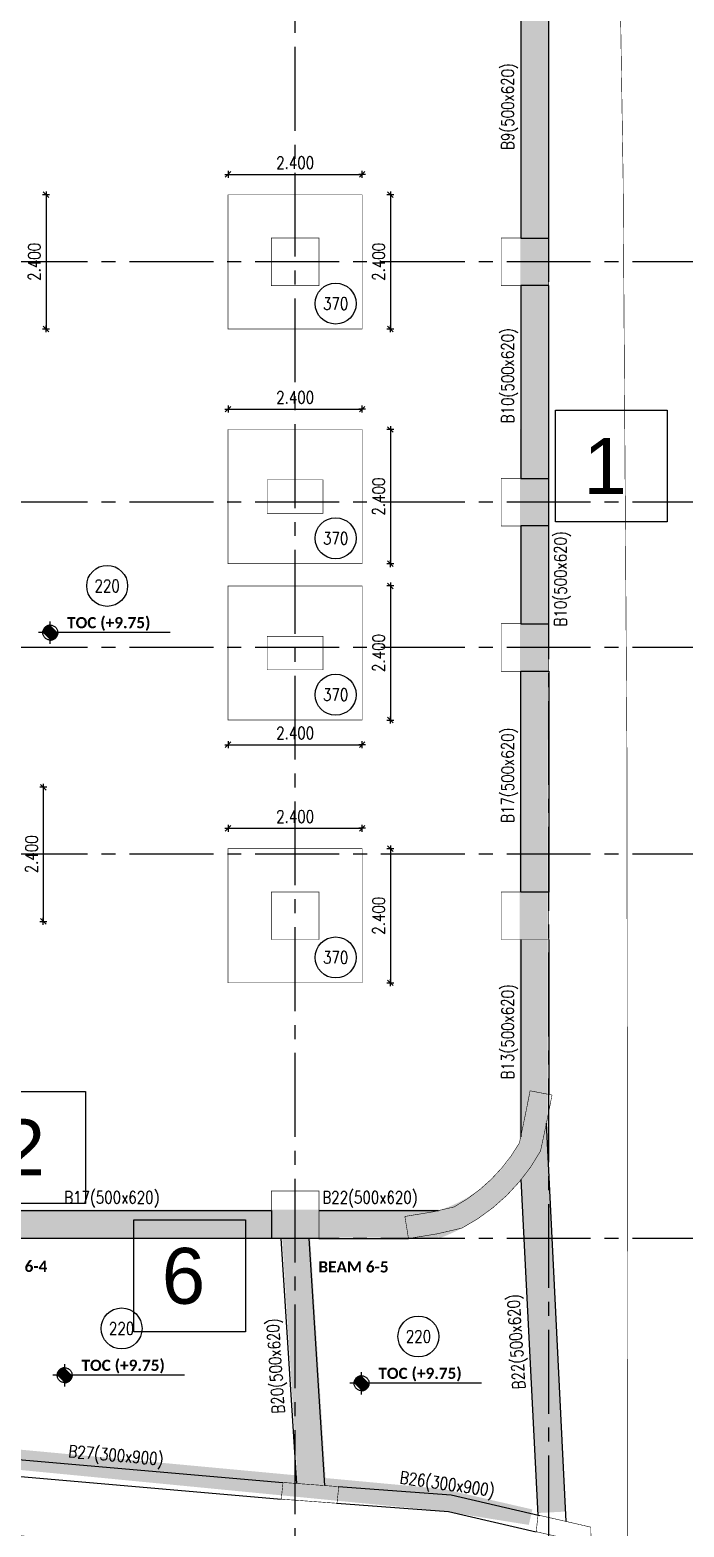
# Model space of a CAD drawing. Header units: inches. Extents: x 16 to 269, y 163 to 682.
# Drawn here: x 118.71 to 130.41, y 577.42 to 604.21 of the extents above; entities that cross this region are included whole.
import ezdxf
from ezdxf.enums import TextEntityAlignment as Align

# ---------------------------------------------------------------- set-up
doc = ezdxf.new("R2010")
doc.units = ezdxf.units.IN
doc.header["$MEASUREMENT"] = 0
doc.linetypes.add('CENTER2', pattern=[1.125, 0.75, -0.125, 0.125, -0.125])
doc.linetypes.add('ECG_Line-Ptrn-Sold', pattern=[9144001, 9144000, -1])
doc.layers.get('Defpoints').update_dxf_attribs({"lineweight": 5})
for name, color, linetype in [('A-ANNO-DIMS', 7, 'Continuous'), ('CDEC-AXES', 8, 'Continuous'), ('CDEC-COLUMNS', 4, 'Continuous'), ('CDEC-GRID-CIRCLE', 7, 'Continuous'), ('CDEC-GRID-TEXT', 70, 'Continuous'), ('CDEC-SLAB-EDGES', 7, 'Continuous'), ('CDEC-TEXT-25-SCALE', 70, 'Continuous')]:
    doc.layers.add(name, color=color, linetype=linetype)
doc.layers.add('G-ANNO-DIMS', color=111, linetype='Continuous', lineweight=13)
doc.styles.add('Calibri_B_1', font='calibrib.ttf', dxfattribs={"height": 2})
doc.styles.add('CDEC-22-100', font='romans.shx', dxfattribs={"width": 0.8, "height": 0.22})
doc.styles.add('CDEC-30-1000', font='romans.shx', dxfattribs={"width": 0.8, "height": 3000})
doc.styles.get("Standard").update_dxf_attribs({"font": 'arial.ttf'})
doc.dimstyles.new('CDEC-100', dxfattribs={"dimtxt": 0.22, "dimasz": 0.2, "dimexe": 0.1, "dimexo": 0.3, "dimgap": 0.1, "dimtad": 1, "dimdec": 0, "dimzin": 0, "dimdsep": 46, "dimtxsty": 'CDEC-22-100', "dimblk1": 'TICK', "dimblk2": 'TICK', "dimsah": 1, "dimcen": 0, "dimdle": 6.25, "dimclrd": 8, "dimclre": 8, "dimclrt": 70, "dimadec": 3, "dimazin": 0, "dimtfac": 1, "dimtdec": 0, "dimtix": 1, "dimtmove": 1, "dimatfit": 3, "dimldrblk": 'TICK', "dimfxl": 1, "dimtolj": 1, "dimtzin": 0, "dimarcsym": 0})

# ---------------------------------------------------------------- blocks, each defined once
blk = doc.blocks.new('TICK')
at = {"color": 8}
for p, q in [((6, 0), (-6.25, 0)), ((0, -6.25), (0, 6.25))]:
    blk.add_line(p, q, dxfattribs=at)
at = {"color": 7}
blk.add_line((-5, -5), (5, 5), dxfattribs=at)
blk = doc.blocks.new('*D411')
at = {"layer": 'A-ANNO-DIMS', "color": 8, "lineweight": -2, "transparency": 16777216}
blk.add_line((118.9438439727237, 590.6488618011361), (118.9438439727237, 588.2688618011362), dxfattribs=at)
at = {"layer": 'Defpoints', "color": 0, "transparency": 16777216}
for p in [(118.4400764502812, 590.6588618011361), (118.4400764502812, 588.2588618011362), (118.9438439727237, 588.2588618011362)]:
    blk.add_point(p, dxfattribs=at)
at = {"layer": 'A-ANNO-DIMS', "color": 8, "lineweight": -2, "transparency": 16777216, "xscale": 0.01, "yscale": 0.01, "zscale": 0.01}
for p, rotation in [((118.9438439727237, 590.6588618011361), 90), ((118.9438439727237, 588.2588618011362), 270)]:
    blk.add_blockref('TICK', p, dxfattribs=dict(at, rotation=rotation))
at = {"layer": 'A-ANNO-DIMS', "color": 70, "transparency": 16777216, "insert": (118.7338439727239, 589.458861801136), "char_height": 0.22, "attachment_point": 5, "rotation": 90, "style": 'CDEC-22-100'}
blk.add_mtext('\\A1;2.400', dxfattribs=at)
blk = doc.blocks.new('SC-GRID-CIRCLe')
at = {"layer": 'CDEC-GRID-CIRCLE'}
blk.add_circle((9.183764859699295e-13, 5000.000000000066), 5000.000000000066, dxfattribs=at)
at = {"layer": 'CDEC-GRID-TEXT', "style": 'CDEC-30-1000', "width": 0.8}
blk.add_attdef('F', text='', height=3000, dxfattribs=at).set_placement((9.183764859699295e-13, 5000.000000000066), align=Align.MIDDLE)
blk = doc.blocks.new('*D412')
at = {"layer": 'A-ANNO-DIMS', "color": 8, "lineweight": -2, "transparency": 16777216}
blk.add_line((122.2620996842566, 589.9237015856096), (124.6420996842566, 589.9237015856096), dxfattribs=at)
at = {"layer": 'Defpoints', "color": 0, "transparency": 16777216}
for p in [(124.6520996842566, 589.9237015856096), (122.2520996842566, 589.5588618011358), (124.6520996842566, 589.5588618011358)]:
    blk.add_point(p, dxfattribs=at)
at = {"layer": 'A-ANNO-DIMS', "color": 8, "lineweight": -2, "transparency": 16777216, "xscale": 0.01, "yscale": 0.01, "zscale": 0.01, "rotation": 180}
blk.add_blockref('TICK', (122.2520996842566, 589.9237015856096), dxfattribs=at)
at = {"layer": 'A-ANNO-DIMS', "color": 8, "lineweight": -2, "transparency": 16777216, "xscale": 0.01, "yscale": 0.01, "zscale": 0.01}
blk.add_blockref('TICK', (124.6520996842566, 589.9237015856096), dxfattribs=at)
at = {"layer": 'A-ANNO-DIMS', "color": 70, "transparency": 16777216, "insert": (123.4520996842566, 590.1337015856096), "char_height": 0.22, "attachment_point": 5, "style": 'CDEC-22-100'}
blk.add_mtext('\\A1;2.400', dxfattribs=at)
blk = doc.blocks.new('*D413')
at = {"layer": 'A-ANNO-DIMS', "color": 8, "lineweight": -2, "transparency": 16777216}
blk.add_line((125.155867206699, 589.548861801136), (125.155867206699, 587.168861801136), dxfattribs=at)
at = {"layer": 'Defpoints', "color": 0, "transparency": 16777216}
for p in [(124.6520996842566, 589.558861801136), (124.6520996842566, 587.158861801136), (125.155867206699, 587.158861801136)]:
    blk.add_point(p, dxfattribs=at)
at = {"layer": 'A-ANNO-DIMS', "color": 8, "lineweight": -2, "transparency": 16777216, "xscale": 0.01, "yscale": 0.01, "zscale": 0.01}
for p, rotation in [((125.155867206699, 589.558861801136), 90), ((125.155867206699, 587.158861801136), 270)]:
    blk.add_blockref('TICK', p, dxfattribs=dict(at, rotation=rotation))
at = {"layer": 'A-ANNO-DIMS', "color": 70, "transparency": 16777216, "insert": (124.9458672066991, 588.3588618011358), "char_height": 0.22, "attachment_point": 5, "rotation": 90, "style": 'CDEC-22-100'}
blk.add_mtext('\\A1;2.400', dxfattribs=at)
blk = doc.blocks.new('*D414')
at = {"layer": 'A-ANNO-DIMS', "color": 8, "lineweight": -2, "transparency": 16777216}
blk.add_line((125.155867206699, 594.2497075291471), (125.155867206699, 591.8697075291471), dxfattribs=at)
at = {"layer": 'Defpoints', "color": 0, "transparency": 16777216}
for p in [(124.6520996842566, 594.2597075291471), (124.6520996842566, 591.8597075291472), (125.155867206699, 591.8597075291472)]:
    blk.add_point(p, dxfattribs=at)
at = {"layer": 'A-ANNO-DIMS', "color": 8, "lineweight": -2, "transparency": 16777216, "xscale": 0.01, "yscale": 0.01, "zscale": 0.01}
for p, rotation in [((125.155867206699, 594.2597075291471), 90), ((125.155867206699, 591.8597075291472), 270)]:
    blk.add_blockref('TICK', p, dxfattribs=dict(at, rotation=rotation))
at = {"layer": 'A-ANNO-DIMS', "color": 70, "transparency": 16777216, "insert": (124.9458672066991, 593.0597075291471), "char_height": 0.22, "attachment_point": 5, "rotation": 90, "style": 'CDEC-22-100'}
blk.add_mtext('\\A1;2.400', dxfattribs=at)
blk = doc.blocks.new('*D393')
at = {"layer": 'A-ANNO-DIMS', "color": 8, "lineweight": -2, "transparency": 16777216}
blk.add_line((122.2620996842566, 597.42370158561), (124.6420996842566, 597.42370158561), dxfattribs=at)
at = {"layer": 'Defpoints', "color": 0, "transparency": 16777216}
for p in [(124.6520996842566, 597.42370158561), (122.2520996842566, 597.0588618011362), (124.6520996842566, 597.0588618011362)]:
    blk.add_point(p, dxfattribs=at)
at = {"layer": 'A-ANNO-DIMS', "color": 8, "lineweight": -2, "transparency": 16777216, "xscale": 0.01, "yscale": 0.01, "zscale": 0.01, "rotation": 180}
blk.add_blockref('TICK', (122.2520996842566, 597.42370158561), dxfattribs=at)
at = {"layer": 'A-ANNO-DIMS', "color": 8, "lineweight": -2, "transparency": 16777216, "xscale": 0.01, "yscale": 0.01, "zscale": 0.01}
blk.add_blockref('TICK', (124.6520996842566, 597.42370158561), dxfattribs=at)
at = {"layer": 'A-ANNO-DIMS', "color": 70, "transparency": 16777216, "insert": (123.4520996842566, 597.6337015856101), "char_height": 0.22, "attachment_point": 5, "style": 'CDEC-22-100'}
blk.add_mtext('\\A1;2.400', dxfattribs=at)
blk = doc.blocks.new('*D394')
at = {"layer": 'A-ANNO-DIMS', "color": 8, "lineweight": -2, "transparency": 16777216}
blk.add_line((125.1558672066991, 597.0488618011365), (125.1558672066991, 594.6688618011365), dxfattribs=at)
at = {"layer": 'Defpoints', "color": 0, "transparency": 16777216}
for p in [(124.6520996842566, 597.0588618011365), (124.6520996842566, 594.6588618011365), (125.1558672066991, 594.6588618011365)]:
    blk.add_point(p, dxfattribs=at)
at = {"layer": 'A-ANNO-DIMS', "color": 8, "lineweight": -2, "transparency": 16777216, "xscale": 0.01, "yscale": 0.01, "zscale": 0.01}
for p, rotation in [((125.1558672066991, 597.0588618011365), 90), ((125.1558672066991, 594.6588618011365), 270)]:
    blk.add_blockref('TICK', p, dxfattribs=dict(at, rotation=rotation))
at = {"layer": 'A-ANNO-DIMS', "color": 70, "transparency": 16777216, "insert": (124.9458672066992, 595.8588618011363), "char_height": 0.22, "attachment_point": 5, "rotation": 90, "style": 'CDEC-22-100'}
blk.add_mtext('\\A1;2.400', dxfattribs=at)
blk = doc.blocks.new('*D395')
at = {"layer": 'A-ANNO-DIMS', "color": 8, "lineweight": -2, "transparency": 16777216}
blk.add_line((122.2620996842566, 601.6237015856099), (124.6420996842566, 601.6237015856099), dxfattribs=at)
at = {"layer": 'Defpoints', "color": 0, "transparency": 16777216}
for p in [(124.6520996842566, 601.6237015856099), (122.2520996842566, 601.258861801136), (124.6520996842566, 601.258861801136)]:
    blk.add_point(p, dxfattribs=at)
at = {"layer": 'A-ANNO-DIMS', "color": 8, "lineweight": -2, "transparency": 16777216, "xscale": 0.01, "yscale": 0.01, "zscale": 0.01, "rotation": 180}
blk.add_blockref('TICK', (122.2520996842566, 601.6237015856099), dxfattribs=at)
at = {"layer": 'A-ANNO-DIMS', "color": 8, "lineweight": -2, "transparency": 16777216, "xscale": 0.01, "yscale": 0.01, "zscale": 0.01}
blk.add_blockref('TICK', (124.6520996842566, 601.6237015856099), dxfattribs=at)
at = {"layer": 'A-ANNO-DIMS', "color": 70, "transparency": 16777216, "insert": (123.4520996842566, 601.8337015856099), "char_height": 0.22, "attachment_point": 5, "style": 'CDEC-22-100'}
blk.add_mtext('\\A1;2.400', dxfattribs=at)
blk = doc.blocks.new('*D396')
at = {"layer": 'A-ANNO-DIMS', "color": 8, "lineweight": -2, "transparency": 16777216}
blk.add_line((125.1558672066991, 601.2488618011363), (125.1558672066991, 598.8688618011363), dxfattribs=at)
at = {"layer": 'Defpoints', "color": 0, "transparency": 16777216}
for p in [(124.6520996842566, 601.2588618011363), (124.6520996842566, 598.8588618011363), (125.1558672066991, 598.8588618011363)]:
    blk.add_point(p, dxfattribs=at)
at = {"layer": 'A-ANNO-DIMS', "color": 8, "lineweight": -2, "transparency": 16777216, "xscale": 0.01, "yscale": 0.01, "zscale": 0.01}
for p, rotation in [((125.1558672066991, 601.2588618011363), 90), ((125.1558672066991, 598.8588618011363), 270)]:
    blk.add_blockref('TICK', p, dxfattribs=dict(at, rotation=rotation))
at = {"layer": 'A-ANNO-DIMS', "color": 70, "transparency": 16777216, "insert": (124.9458672066993, 600.0588618011361), "char_height": 0.22, "attachment_point": 5, "rotation": 90, "style": 'CDEC-22-100'}
blk.add_mtext('\\A1;2.400', dxfattribs=at)
blk = doc.blocks.new('*D398')
at = {"layer": 'A-ANNO-DIMS', "color": 8, "lineweight": -2, "transparency": 16777216}
blk.add_line((122.2620996842566, 591.4188986079357), (124.6420996842566, 591.4188986079357), dxfattribs=at)
at = {"layer": 'Defpoints', "color": 0, "transparency": 16777216}
for p in [(122.2520996842566, 591.8597075291469), (124.6520996842566, 591.8597075291469), (124.6520996842566, 591.4188986079357)]:
    blk.add_point(p, dxfattribs=at)
at = {"layer": 'A-ANNO-DIMS', "color": 8, "lineweight": -2, "transparency": 16777216, "xscale": 0.01, "yscale": 0.01, "zscale": 0.01, "rotation": 180}
blk.add_blockref('TICK', (122.2520996842566, 591.4188986079357), dxfattribs=at)
at = {"layer": 'A-ANNO-DIMS', "color": 8, "lineweight": -2, "transparency": 16777216, "xscale": 0.01, "yscale": 0.01, "zscale": 0.01}
blk.add_blockref('TICK', (124.6520996842566, 591.4188986079357), dxfattribs=at)
at = {"layer": 'A-ANNO-DIMS', "color": 70, "transparency": 16777216, "insert": (123.4520996842566, 591.6288986079358), "char_height": 0.22, "attachment_point": 5, "style": 'CDEC-22-100'}
blk.add_mtext('\\A1;2.400', dxfattribs=at)
blk = doc.blocks.new('*D388')
at = {"layer": 'A-ANNO-DIMS', "color": 8, "lineweight": -2, "transparency": 16777216}
blk.add_line((118.9938439727239, 601.2488618011363), (118.9938439727239, 598.8688618011363), dxfattribs=at)
at = {"layer": 'Defpoints', "color": 0, "transparency": 16777216}
for p in [(118.4900764502812, 601.2588618011363), (118.4900764502812, 598.8588618011363), (118.9938439727239, 598.8588618011363)]:
    blk.add_point(p, dxfattribs=at)
at = {"layer": 'A-ANNO-DIMS', "color": 8, "lineweight": -2, "transparency": 16777216, "xscale": 0.01, "yscale": 0.01, "zscale": 0.01}
for p, rotation in [((118.9938439727239, 601.2588618011363), 90), ((118.9938439727239, 598.8588618011363), 270)]:
    blk.add_blockref('TICK', p, dxfattribs=dict(at, rotation=rotation))
at = {"layer": 'A-ANNO-DIMS', "color": 70, "transparency": 16777216, "insert": (118.783843972724, 600.0588618011361), "char_height": 0.22, "attachment_point": 5, "rotation": 90, "style": 'CDEC-22-100'}
blk.add_mtext('\\A1;2.400', dxfattribs=at)
blk = doc.blocks.new('Spot Elevations - ECG_G-Spot-Elev-R-1281767-MEZZANINE FLOOR FRAMING PLAN - PART 5')
at = {"layer": 'G-ANNO-DIMS', "linetype": 'ECG_Line-Ptrn-Sold', "lineweight": 25}
h = blk.add_hatch(color=256, dxfattribs=at)
h.dxf.hatch_style = 1
edge = h.paths.add_edge_path(flags=17)
edge.add_arc((5.240252676230739e-14, -0.02244322655055253), 2.000000000000052, 90.00000000000377, 180.0000000000012)
edge.add_line((-2, -0.02244322655059161), (0, -0.02244322655051345))
edge.add_line((0, -0.02244322655051345), (-7.815970093361308e-14, 1.977556773449487))
edge = h.paths.add_edge_path()
edge.add_line((-2, -0.0224432265505925), (2.000000000000105, -0.02244322655043618))
edge.add_line((-1.172395514004165e-13, 1.977556773449499), (3.996802888651379e-14, -2.022443226550604))
h = blk.add_hatch(color=256, dxfattribs=at)
h.dxf.hatch_style = 1
edge = h.paths.add_edge_path()
edge.add_arc((-5.240252676230739e-14, -0.02244322655055342), 2.000000000000052, 270.0000000000015, 359.9999999999989)
edge.add_line((2, -0.0224432265505925), (0, -0.0224432265505925))
edge.add_line((0, -0.0224432265505925), (0, -2.022443226550592))
edge = h.paths.add_edge_path()
edge.add_line((2, -0.02244322655059161), (-2.000000000000105, -0.02244322655059161))
edge.add_line((3.907985046680551e-14, -2.022443226550605), (3.819167204710538e-14, 1.977556773449498))
for p, q in [((32.1910638656924, 0), (-3.14289982153723, 3.381261310739599e-16)), ((-2, 0), (0, 0)), ((3.866745716274817e-14, -3.036210055368756), (3.91634362855322e-14, 2.99132360226757)), ((3.907985046680551e-14, -2.022443226550605), (3.819167204710538e-14, 1.977556773449499)), ((0, 0), (0, -2)), ((2, 0), (0, 0)), ((2, -0.02244322655059161), (-2.000000000000105, -0.02244322655059161)), ((-2, -0.0224432265505925), (0, -0.0224432265505925)), ((0, -0.0224432265505925), (0, -2.022443226550592)), ((2, -0.0224432265505925), (0, -0.0224432265505925))]:
    blk.add_line(p, q, dxfattribs=at)
blk.add_circle((-5.210378698727694e-14, 3.930189507173054e-14), 2.000000000000052, dxfattribs=at)
for start, end in [(89.9999999999974, 180.0000000000011), (270.0000000000015, 359.9999999999989)]:
    blk.add_arc((-5.240252676230739e-14, -0.02244322655055342), 2.000000000000052, start, end, dxfattribs=at)

msp = doc.modelspace()

# ---------------------------------------------------------------- hatches: boundary and pattern name
h = msp.add_hatch(color=3)
h.dxf.hatch_style = 1
h.paths.add_polyline_path([(127.4920998713771, 611.6351477981375), (127.4684757366687, 584.328700889896), (127.5540148816809, 582.6183006207625), (127.8013227553066, 577.6732493985903), (128.3006986461243, 577.6982237788645), (128.0533907724986, 582.6432750010354), (127.9684865468054, 584.3409797238878), (127.9920996842567, 611.6347152239921)])
h = msp.add_hatch(color=1)
h.dxf.hatch_style = 1
edge = h.paths.add_edge_path()
edge.add_line((126.0243265825608, 582.5838618011369), (126.0174303520831, 583.0838618011363))
edge.add_arc((125.250910243601, 585.4732932937225), 2.509369628904823, 287.7860340496303, 331.9753388863874)
edge.add_line((127.466044846414, 584.2942620702639), (127.5366841852402, 583.6864743934057))
edge.add_arc((124.8098619090152, 585.8381280147532), 3.473495794207229, 290.4651496710513, 321.7240886804443, ccw=False)
h = msp.add_hatch(color=1)
h.dxf.hatch_style = 1
h.paths.add_polyline_path([(126.0182656779607, 583.0994800130081), (100.534663873266, 583.0994800130081), (100.534663873266, 582.5994800130088), (126.0182656779607, 582.5994800130088)])
h = msp.add_hatch(color=0)
h.dxf.hatch_style = 1
h.paths.add_polyline_path([(124.0023751099717, 578.2038900761501), (123.4983486071436, 578.2507890494961), (123.2210541624125, 582.5817852132162), (123.7220779323171, 582.5817852132162)])
edge = h.paths.add_edge_path()
edge.add_line((124.0051140034112, 578.1611119491284), (123.7220779323171, 582.5817852132167))
h = msp.add_hatch(color=6)
h.dxf.hatch_style = 1
h.paths.add_polyline_path([(127.6341291229735, 577.4598363665327), (127.6976504505547, 577.7366880838742), (126.1062274549429, 578.1016771812613), (103.1794757068154, 580.2349799205329), (103.1585231564755, 579.9356548386131), (126.0506924311199, 577.7124765093249)])

# ---------------------------------------------------------------- linework, layer by layer
at = {"layer": 'CDEC-AXES', "color": 251, "linetype": 'CENTER2', "ltscale": 2}
for p, q in [((123.4520996842565, 575.4036750570016), (123.4520996842566, 614.3762351982613)), ((127.9920996842566, 574.9497693889538), (127.9920996842567, 614.3762351982613)), ((135.48794357601, 600.058861801137), (98.08589138859215, 600.058861801137)), ((135.48794357601, 595.7588618011371), (98.08589138859215, 595.7588618011371)), ((135.48794357601, 593.1588618011372), (98.08589138859212, 593.1588618011372)), ((135.4883510451651, 589.4588618011367), (98.08589138859212, 589.4588618011367)), ((135.4879435760099, 582.5838618011369), (98.08589138859209, 582.5838618011369))]:
    msp.add_line(p, q, dxfattribs=at)
at = {"layer": 'CDEC-COLUMNS', "const_width": 0.01}
for points in [[(123.8770996842566, 599.633861801136), (123.0270996842566, 599.633861801136), (123.0270996842566, 600.483861801136), (123.8770996842566, 600.483861801136)], [(127.9896689811261, 599.6338618011364), (127.1396689811261, 599.6338618011364), (127.1396689811261, 600.4838618011363), (127.9896689811261, 600.4838618011363)], [(122.9520996842566, 595.5588618011362), (123.9520996842566, 595.5588618011362), (123.9520996842566, 596.1588618011363), (122.9520996842566, 596.1588618011363)], [(127.9896689811261, 595.3338618011364), (127.1396689811261, 595.3338618011364), (127.1396689811261, 596.1838618011363), (127.9896689811261, 596.1838618011363)], [(122.9520996842565, 592.7597075291469), (123.9520996842565, 592.7597075291469), (123.9520996842565, 593.3597075291468), (122.9520996842565, 593.3597075291468)], [(127.9896689811261, 592.7338618011365), (127.1396689811261, 592.7338618011365), (127.1396689811261, 593.5838618011364), (127.9896689811261, 593.5838618011364)], [(123.8770996842566, 587.9338618011359), (123.0270996842566, 587.9338618011359), (123.0270996842566, 588.7838618011358), (123.8770996842566, 588.7838618011358)], [(127.990076450281, 587.9338618011365), (127.140076450281, 587.9338618011365), (127.140076450281, 588.7838618011364), (127.990076450281, 588.7838618011364)], [(123.8770996842566, 582.5838618011363), (123.0270996842566, 582.5838618011363), (123.0270996842566, 583.4338618011362), (123.8770996842566, 583.4338618011362)], [(123.2350548292225, 578.2189414148847), (124.2328225670767, 578.1448287642223), (124.2010004081256, 577.8465212882858), (123.2032326702712, 577.9206339389481)], [(127.7990024808525, 577.6365987578322), (128.7432886530774, 577.4199401369204), (128.7488274277856, 577.113060504999), (127.7671803219012, 577.3382912818955)]]:
    msp.add_lwpolyline(points, close=True, dxfattribs=at)
msp.add_lwpolyline([(125.4160103673833, 582.9786328889285), (125.914047313177, 583.0599614199225), (126.2948304518177, 583.1479919350786, 0.1375320053503772), (127.466044846414, 584.2942620702639, 0.005858345048199258), (127.6568731554924, 585.2270490112996), (128.049668981126, 585.1514749458751, -0.00622718403530313), (127.8440916910291, 584.1503549732987, -0.1465097730440873), (126.4369818323483, 582.7703049195923), (125.9914109255062, 582.6672965862718), (125.480475770844, 582.5838618011363)], format="xyb", close=True, dxfattribs=at)
at = {"layer": 'CDEC-SLAB-EDGES'}
for p, q in [((127.490076450281, 587.9338618011365), (127.490076450281, 584.4058578202578)), ((127.990076450281, 587.9338618011365), (127.990076450281, 585.1629405713502)), ((128.3054385472532, 577.5204012078163), (127.9490868211845, 584.6458417070853)), ((127.7990024808525, 577.6365987578322), (127.4988069126581, 583.6391672956981)), ((123.8770996842566, 583.0838618011363), (126.0174303520831, 583.0838618011363)), ((123.4822297559964, 578.2005816420583), (123.2015877993042, 582.5838618011369)), ((123.9856476403029, 578.1631885370488), (123.7026115692088, 582.5838618011369)), ((123.8770996842566, 582.5838618011363), (125.480475770844, 582.5838618011363))]:
    msp.add_line(p, q, dxfattribs=at)
msp.add_lwpolyline([(98.1168959496788, 585.1338618011363, 0.01, 0.01, 0), (98.11479541418306, 611.2378909530306, 0.01, 0.01, 0), (98.11846218732695, 612.5186276489426, 0.01, 0.01, 0), (102.4514884805225, 612.5062221135234, 0.01, 0.01, 0), (107.3471024002266, 612.4922058791944, 0.01, 0.01, 0), (110.950868770494, 612.4818882285912, 0.01, 0.01, 0), (118.1681534581177, 612.4612250073773, 0.01, 0.01, 0), (128.9404166429216, 612.5779977214548, 0.01, 0.01, 0), (129.1853767207504, 610.393322789322, 0.01, 0.01, 0), (129.3222672885229, 601.5404051361496, 0.01, 0.01, 0), (129.390759636288, 591.2045351293674, 0.01, 0.01, 0), (129.4057606156687, 576.2469783441766, 0.01, 0.01, 0), (120.5671640517983, 577.0406601306346, 0.01, 0.01, 0), (110.9783077363808, 578.1076463359124, 0.01, 0.01, 0), (104.8271013091891, 578.4695848500783, 0.01, 0.01, 0), (102.4029048282032, 578.9325226664544, 0.01, 0.01, 0), (97.99967888248939, 579.302734431691, 0.01, 0.01, 0), (98.178829635833, 580.9821305130189, 0.01, 0.01, 0), (98.14061355059864, 580.9862072406805, 0.01, 0.01, 0), (98.11589138859212, 585.1338618011363, 0, 0, 0)], format="xyseb", dxfattribs=at)
for points in [[(127.4896689811261, 605.1137707266737), (127.4896689811261, 600.4838618011363), (127.9896689811261, 600.4838618011363), (127.9896689811261, 604.354704633703)], [(117.5304762533701, 578.7132343127247), (123.2291270833605, 578.2195143153041)], [(117.5045818402808, 578.4143539363686), (123.2032326702712, 577.9206339389481)], [(124.2232227268635, 578.1456971037353), (126.2438113282361, 577.9956108948268), (127.8342695730335, 577.630693457644)], [(124.2010004081256, 577.8465212882858), (126.1988986773939, 577.698120482295), (127.7671803219012, 577.3382912818955)]]:
    msp.add_lwpolyline(points, dxfattribs=at)
at = {"layer": 'CDEC-SLAB-EDGES', "const_width": 0.01}
for points in [[(124.6520996842566, 601.258861801136), (122.2520996842566, 601.258861801136), (122.2520996842566, 598.8588618011361), (124.6520996842566, 598.8588618011361)], [(124.6520996842566, 597.0588618011362), (122.2520996842566, 597.0588618011362), (122.2520996842566, 594.6588618011363), (124.6520996842566, 594.6588618011363)], [(124.6520996842566, 594.2597075291469), (122.2520996842566, 594.2597075291469), (122.2520996842566, 591.8597075291469), (124.6520996842566, 591.8597075291469)], [(124.6520996842566, 589.5588618011358), (122.2520996842566, 589.5588618011358), (122.2520996842566, 587.1588618011358), (124.6520996842566, 587.1588618011358)]]:
    msp.add_lwpolyline(points, close=True, dxfattribs=at)
at = {"layer": 'CDEC-SLAB-EDGES'}
for points in [[(127.9896689811261, 596.1838618011363), (127.9896689811261, 599.6338618011364), (127.4896689811261, 599.6338618011364), (127.4896689811261, 596.1838618011363)], [(127.9896689811261, 593.5838618011364), (127.9896689811261, 595.3338618011364), (127.4896689811261, 595.3338618011364), (127.4896689811261, 593.5838618011364)], [(127.9896689811261, 592.7338618011365), (127.990076450281, 588.7838618011364), (127.490076450281, 588.7838618011364), (127.490076450281, 592.7338618011365)], [(123.0270996842566, 582.5838618011363), (117.6650764502812, 582.5838618011363), (117.6650764502812, 583.0838618011363), (123.0270996842566, 583.0838618011363)]]:
    msp.add_lwpolyline(points, close=True, dxfattribs=at)

# ---------------------------------------------------------------- block references
at = {"color": 170, "lineweight": 5, "xscale": 0.06666666699999996, "yscale": 0.06666666699999996, "zscale": 0.06666666699999996}
for p in [(119.0695457242221, 593.4254231680142), (119.3273102900419, 580.1381344430797), (124.6408786393593, 579.9945884279782)]:
    msp.add_blockref('Spot Elevations - ECG_G-Spot-Elev-R-1281767-MEZZANINE FLOOR FRAMING PLAN - PART 5', p, dxfattribs=at)
at = {"layer": 'CDEC-TEXT-25-SCALE', "xscale": 7.333333333011901e-05, "yscale": 7.333333333011901e-05, "zscale": 7.333333333011901e-05}
for p, values in [((124.1764986281704, 598.9458946707643), {'F': '370'}), ((124.1764986281703, 594.7458946707646), {'F': '370'}), ((120.0873625612595, 593.8948522901494), {'F': '220'}), ((124.1764986281703, 591.9467403987752), {'F': '370'}), ((124.1764986281703, 587.2458946707642), {'F': '370'}), ((120.3451271270793, 580.607563565215), {'F': '220'}), ((125.6586954763967, 580.4640175501135), {'F': '220'})]:
    msp.add_blockref('SC-GRID-CIRCLe', p, dxfattribs=at).add_auto_attribs(values)

# ---------------------------------------------------------------- texts
at = {"color": 3, "insert": (128.6113974285157, 596.9046793899334), "char_height": 1, "attachment_point": 1, "bg_fill": 16, "box_fill_scale": 1.5, "bg_fill_color": 256, "bg_fill_transparency": 0}
msp.add_mtext_dynamic_manual_height_columns('1', width=1, gutter_width=12.5, heights=[0], dxfattribs=at)
at = {"color": 1, "insert": (118.1989253191553, 584.7127784808132), "char_height": 1, "attachment_point": 1, "bg_fill": 16, "box_fill_scale": 1.5, "bg_fill_color": 256, "bg_fill_transparency": 0}
msp.add_mtext_dynamic_manual_height_columns('2', width=1, gutter_width=12.5, heights=[0], dxfattribs=at)
at = {"color": 0, "insert": (121.0651446349299, 582.4161713395173), "char_height": 1, "attachment_point": 1, "bg_fill": 16, "box_fill_scale": 1.5, "bg_fill_color": 256, "bg_fill_transparency": 0}
msp.add_mtext_dynamic_manual_height_columns('6', width=1, gutter_width=12.5, heights=[0], dxfattribs=at)
at = {"layer": 'CDEC-TEXT-25-SCALE', "style": 'CDEC-22-100', "width": 0.8}
for s, rotation, p in [('B9(500x620)', 89.9999958987182, (127.3641331226681, 602.0616566058565)), ('B10(500x620)', 89.9999958987182, (127.3641331226681, 597.1717021430878)), ('B10(500x620)', 89.9999958987182, (128.3117486069192, 593.536485809903)), ('B17(500x620)', 89.9999958987182, (127.364540591823, 590.0217021430879)), ('B13(500x620)', 89.9999958987182, (127.364540591823, 585.4327001526485)), ('B17(500x620)', 359.9999958987182, (119.318537945496, 583.2093976595949)), ('B22(500x620)', 359.9999958987182, (123.9392453330213, 583.2093976595949)), ('B22(500x620)', 93.66338984607488, (127.5707259705637, 579.8942085684273)), ('B20(500x620)', 93.66338984607488, (123.2637300514588, 579.4614450501743)), ('B27(300x900)', 355.0471840646465, (119.3860013752627, 578.6719639213463)), ('B26(300x900)', 351.8831946337048, (125.3143664379997, 578.2052013502193))]:
    msp.add_text(s, height=0.22, rotation=rotation, dxfattribs=at).set_placement(p)
at = {"layer": 'G-ANNO-DIMS', "style": 'Calibri_B_1'}
for p in [(119.3702438304961, 593.5026263437338), (119.6280083963159, 580.2153376187994), (124.9415767456333, 580.0717916036979)]:
    msp.add_text('TOC (+9.75) ', height=0.200000001, dxfattribs=at).set_placement(p)
at = {"layer": 'G-ANNO-DIMS', "color": 0, "style": 'Calibri_B_1'}
for s, p in [('BEAM 6-4', (117.760009698624, 581.986599556095)), ('BEAM 6-5', (123.8684890116702, 581.9765038358263))]:
    msp.add_text(s, height=0.200000001, dxfattribs=at).set_placement(p)

# ---------------------------------------------------------------- dimensions: what is measured, and where the dimension line sits
at = {"layer": 'A-ANNO-DIMS'}
for base, p1, p2, picture, middle in [((124.6520996842566, 601.6237015856099), (122.2520996842566, 601.258861801136), (124.6520996842566, 601.258861801136), '*D395', (123.4520996842566, 601.8337015856099)), ((124.6520996842566, 597.42370158561), (122.2520996842566, 597.0588618011362), (124.6520996842566, 597.0588618011362), '*D393', (123.4520996842566, 597.6337015856101)), ((124.6520996842566, 591.4188986079357), (122.2520996842566, 591.8597075291469), (124.6520996842566, 591.8597075291469), '*D398', (123.4520996842566, 591.6288986079358)), ((124.6520996842566, 589.9237015856096), (122.2520996842566, 589.5588618011358), (124.6520996842566, 589.5588618011358), '*D412', (123.4520996842566, 590.1337015856096))]:
    dim = msp.add_linear_dim(base=base, p1=p1, p2=p2, dimstyle='CDEC-100', override={"dimasz": 0.01, "dimexe": 0.01, "dimexo": 0.01, "dimdec": 3, "dimrnd": 0.005, "dimse1": 1, "dimse2": 1}, dxfattribs=at)
    dim.commit()
    dim.dimension.update_dxf_attribs({"geometry": picture, "text_midpoint": middle})
for base, p1, p2, picture, middle in [((118.9938439727239, 598.8588618011363), (118.4900764502811, 601.258861801136), (118.4900764502811, 598.8588618011361), '*D388', (118.783843972724, 600.0588618011361)), ((125.1558672066991, 598.8588618011363), (124.6520996842566, 601.258861801136), (124.6520996842566, 598.8588618011361), '*D396', (124.9458672066993, 600.0588618011361)), ((125.1558672066991, 594.6588618011365), (124.6520996842566, 597.0588618011362), (124.6520996842566, 594.6588618011363), '*D394', (124.9458672066992, 595.8588618011363)), ((125.155867206699, 591.8597075291472), (124.6520996842566, 594.2597075291469), (124.6520996842566, 591.8597075291469), '*D414', (124.9458672066991, 593.0597075291471)), ((118.9438439727237, 588.2588618011362), (118.4400764502812, 590.6588618011359), (118.4400764502812, 588.2588618011359), '*D411', (118.7338439727239, 589.458861801136)), ((125.155867206699, 587.158861801136), (124.6520996842566, 589.5588618011358), (124.6520996842566, 587.1588618011358), '*D413', (124.9458672066991, 588.3588618011358))]:
    dim = msp.add_linear_dim(base=base, p1=p1, p2=p2, angle=90, dimstyle='CDEC-100', override={"dimasz": 0.01, "dimexe": 0.01, "dimexo": 0.01, "dimdec": 3, "dimrnd": 0.005, "dimse1": 1, "dimse2": 1}, dxfattribs=at)
    dim.commit()
    dim.dimension.update_dxf_attribs({"geometry": picture, "text_midpoint": middle})

doc.saveas('drawing.dxf')
